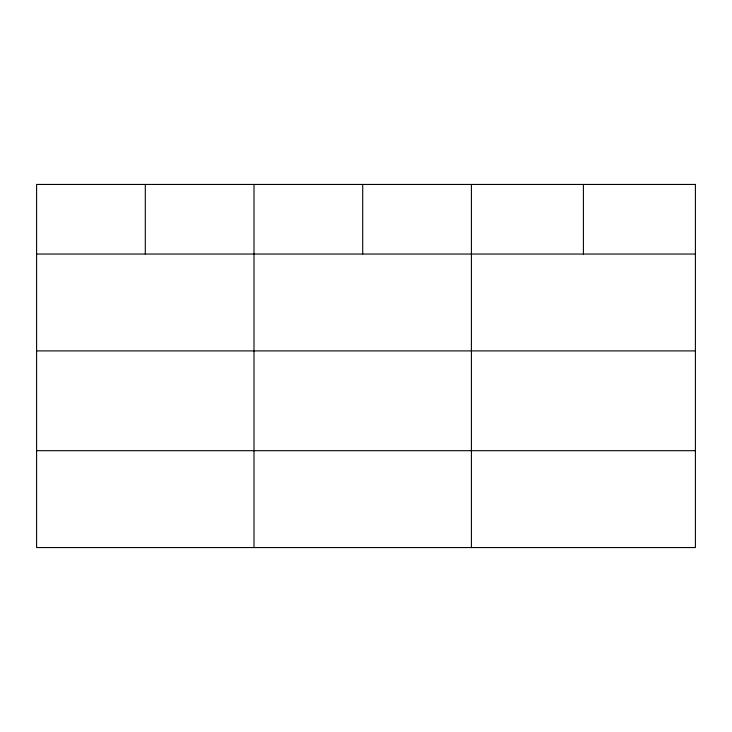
<?xml version="1.0" encoding="UTF-8"?>
<svg xmlns="http://www.w3.org/2000/svg" width="732" height="732" viewBox="0 0 732 732"><rect width="100%" height="100%" fill="white"/><g stroke="black" fill="none" stroke-linecap="round" stroke-linejoin="round"><path stroke-width="1.1" d="M36.6 254.041L695.4 254.041M36.6 350.903L695.4 350.903M36.6 450.692L695.4 450.692M583.404 184.446L583.404 254.041M471.408 184.446L471.408 547.554M362.706 184.446L362.706 254.041M254.004 184.446L254.004 547.554M145.302 184.446L145.302 254.041M695.4 184.446L36.6 184.446L36.6 547.554L695.4 547.554L695.4 184.446"/></g></svg>
